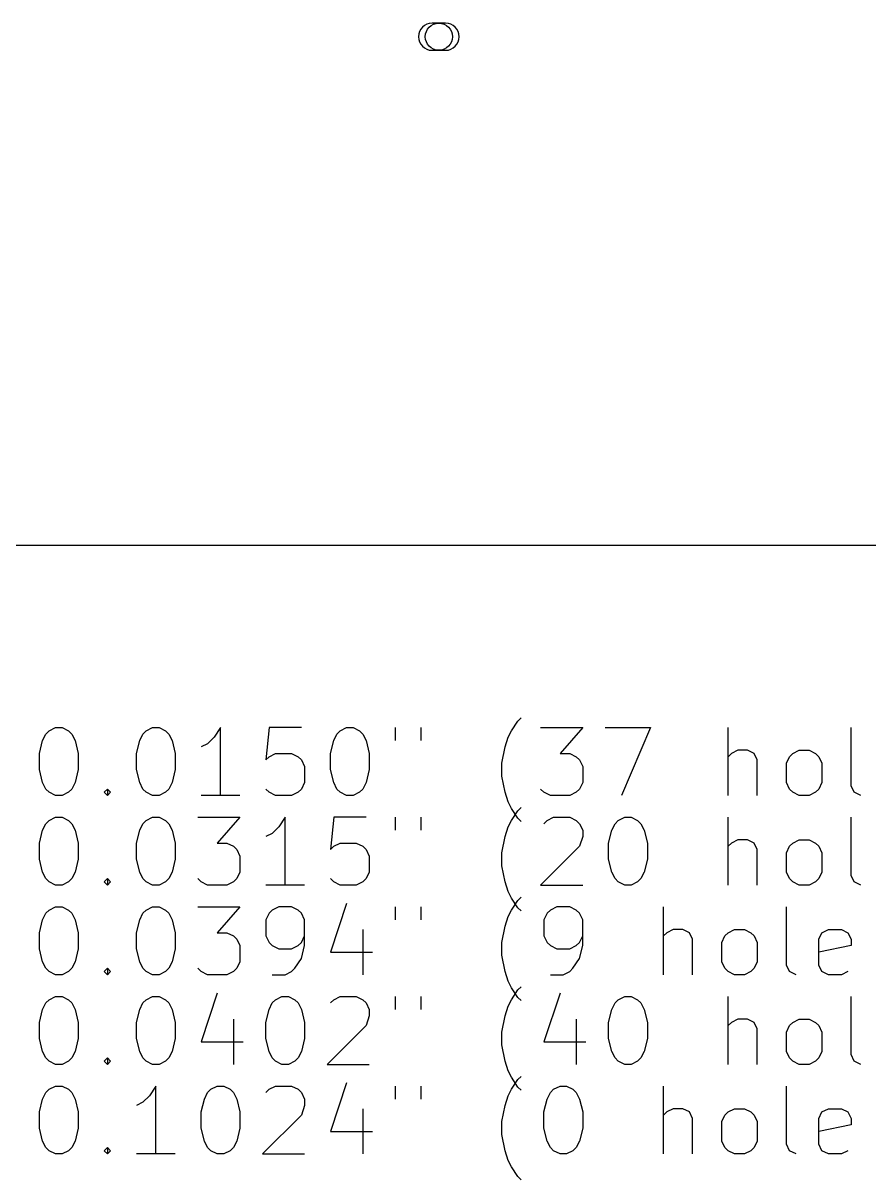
# Model space of a CAD drawing. Extents: x 73 to 169, y -182 to -39.
# Drawn here: x 95.71 to 120.61, y -182.26 to -148.19 of the extents above; entities that cross this region are included whole.
import ezdxf

# ---------------------------------------------------------------- set-up
doc = ezdxf.new("R2010")
doc.units = 0
doc.layers.add('BLACK', color=7, linetype='CONTINUOUS')

msp = doc.modelspace()

# ---------------------------------------------------------------- linework, layer by layer
at = {"layer": 'BLACK', "linetype": 'CONTINUOUS'}
for p, q in [((108.15, -148.19), (107.75, -148.19)), ((107.75, -148.99), (108.15, -148.99)), ((169.418, -163.576), (74.676, -163.576)), ((110.281, -168.75), (110.377, -168.655)), ((96.4719, -169.036), (96.6623, -168.941)), ((96.6623, -168.941), (96.8528, -168.941)), ((96.8528, -168.941), (97.0433, -169.036)), ((99.329, -169.036), (99.5195, -168.941)), ((99.5195, -168.941), (99.71, -168.941)), ((99.71, -168.941), (99.9004, -169.036)), ((101.519, -168.941), (101.329, -169.227)), ((101.519, -170.941), (101.519, -168.941)), ((102.948, -168.941), (102.853, -169.893)), ((103.9, -168.941), (102.948, -168.941)), ((105.043, -169.036), (105.234, -168.941)), ((105.234, -168.941), (105.424, -168.941)), ((105.424, -168.941), (105.615, -169.036)), ((106.662, -168.941), (106.662, -169.322)), ((107.424, -168.941), (107.424, -169.322)), ((110.091, -169.036), (110.281, -168.75)), ((110.948, -168.941), (112.186, -168.941)), ((112.186, -168.941), (111.519, -169.703)), ((112.853, -168.941), (114.186, -168.941)), ((114.186, -168.941), (113.329, -170.941)), ((116.472, -170.941), (116.472, -168.941)), ((120.091, -170.655), (120.091, -168.941)), ((96.1862, -169.703), (96.2814, -169.322)), ((96.2814, -169.322), (96.3766, -169.131)), ((96.3766, -169.131), (96.4719, -169.036)), ((97.0433, -169.036), (97.1385, -169.131)), ((97.1385, -169.131), (97.2338, -169.322)), ((97.2338, -169.322), (97.329, -169.703)), ((99.0433, -169.703), (99.1385, -169.322)), ((99.1385, -169.322), (99.2338, -169.131)), ((99.2338, -169.131), (99.329, -169.036)), ((99.9004, -169.036), (99.9957, -169.131)), ((99.9957, -169.131), (100.091, -169.322)), ((100.091, -169.322), (100.186, -169.703)), ((101.329, -169.227), (101.139, -169.417)), ((104.758, -169.703), (104.853, -169.322)), ((104.853, -169.322), (104.948, -169.131)), ((104.948, -169.131), (105.043, -169.036)), ((105.615, -169.036), (105.71, -169.131)), ((105.71, -169.131), (105.805, -169.322)), ((105.805, -169.322), (105.9, -169.703)), ((109.9, -169.512), (109.996, -169.227)), ((109.996, -169.227), (110.091, -169.036)), ((101.139, -169.417), (100.948, -169.512)), ((109.805, -169.988), (109.9, -169.512)), ((116.758, -169.608), (116.567, -169.703)), ((117.043, -169.608), (116.758, -169.608)), ((117.234, -169.703), (117.043, -169.608)), ((118.377, -169.703), (118.567, -169.608)), ((118.567, -169.608), (118.853, -169.608)), ((118.853, -169.608), (119.043, -169.703)), ((96.1862, -170.179), (96.1862, -169.703)), ((97.329, -169.703), (97.329, -170.179)), ((99.0433, -170.179), (99.0433, -169.703)), ((100.186, -169.703), (100.186, -170.179)), ((102.853, -169.893), (102.948, -169.798)), ((102.948, -169.798), (103.139, -169.703)), ((103.139, -169.703), (103.615, -169.703)), ((103.615, -169.703), (103.805, -169.798)), ((103.805, -169.798), (103.9, -169.893)), ((103.9, -169.893), (103.996, -170.084)), ((104.758, -170.179), (104.758, -169.703)), ((105.9, -169.703), (105.9, -170.179)), ((109.805, -170.369), (109.805, -169.988)), ((111.519, -169.703), (111.805, -169.703)), ((111.805, -169.703), (111.996, -169.798)), ((111.996, -169.798), (112.091, -169.893)), ((112.091, -169.893), (112.186, -170.084)), ((116.567, -169.703), (116.472, -169.798)), ((117.329, -169.893), (117.234, -169.703)), ((117.329, -170.941), (117.329, -169.893)), ((118.186, -169.988), (118.281, -169.798)), ((118.186, -170.56), (118.186, -169.988)), ((118.281, -169.798), (118.377, -169.703)), ((119.043, -169.703), (119.139, -169.798)), ((119.139, -169.798), (119.234, -169.988)), ((119.234, -169.988), (119.234, -170.56)), ((96.2814, -170.56), (96.1862, -170.179)), ((97.329, -170.179), (97.2338, -170.56)), ((99.1385, -170.56), (99.0433, -170.179)), ((100.186, -170.179), (100.091, -170.56)), ((103.996, -170.084), (103.996, -170.56)), ((104.853, -170.56), (104.758, -170.179)), ((105.9, -170.179), (105.805, -170.56)), ((112.186, -170.084), (112.186, -170.56)), ((96.3766, -170.75), (96.2814, -170.56)), ((97.2338, -170.56), (97.1385, -170.75)), ((99.2338, -170.75), (99.1385, -170.56)), ((100.091, -170.56), (99.9957, -170.75)), ((103.996, -170.56), (103.9, -170.75)), ((104.948, -170.75), (104.853, -170.56)), ((105.805, -170.56), (105.71, -170.75)), ((109.9, -170.846), (109.805, -170.369)), ((112.186, -170.56), (112.091, -170.75)), ((118.281, -170.75), (118.186, -170.56)), ((119.234, -170.56), (119.139, -170.75)), ((120.186, -170.846), (120.091, -170.655)), ((96.4719, -170.846), (96.3766, -170.75)), ((96.6623, -170.941), (96.4719, -170.846)), ((96.8528, -170.941), (96.6623, -170.941)), ((97.0433, -170.846), (96.8528, -170.941)), ((97.1385, -170.75), (97.0433, -170.846)), ((98.0909, -170.846), (98.1862, -170.75)), ((98.1862, -170.941), (98.0909, -170.846)), ((98.1862, -170.75), (98.2814, -170.846)), ((98.1862, -170.75), (98.1862, -170.941)), ((98.2814, -170.846), (98.1862, -170.941)), ((99.329, -170.846), (99.2338, -170.75)), ((99.5195, -170.941), (99.329, -170.846)), ((99.71, -170.941), (99.5195, -170.941)), ((99.9004, -170.846), (99.71, -170.941)), ((99.9957, -170.75), (99.9004, -170.846)), ((102.091, -170.941), (100.948, -170.941)), ((102.948, -170.846), (102.853, -170.75)), ((103.139, -170.941), (102.948, -170.846)), ((103.615, -170.941), (103.139, -170.941)), ((103.805, -170.846), (103.615, -170.941)), ((103.9, -170.75), (103.805, -170.846)), ((105.043, -170.846), (104.948, -170.75)), ((105.234, -170.941), (105.043, -170.846)), ((105.424, -170.941), (105.234, -170.941)), ((105.615, -170.846), (105.424, -170.941)), ((105.71, -170.75), (105.615, -170.846)), ((109.996, -171.131), (109.9, -170.846)), ((111.043, -170.846), (110.948, -170.75)), ((111.234, -170.941), (111.043, -170.846)), ((111.805, -170.941), (111.234, -170.941)), ((111.996, -170.846), (111.805, -170.941)), ((112.091, -170.75), (111.996, -170.846)), ((118.377, -170.846), (118.281, -170.75)), ((118.567, -170.941), (118.377, -170.846)), ((118.853, -170.941), (118.567, -170.941)), ((119.043, -170.846), (118.853, -170.941)), ((119.139, -170.75), (119.043, -170.846)), ((120.377, -170.941), (120.186, -170.846)), ((110.091, -171.322), (109.996, -171.131)), ((110.281, -171.608), (110.091, -171.322)), ((110.281, -171.39), (110.377, -171.295)), ((96.3766, -171.771), (96.4719, -171.676)), ((96.4719, -171.676), (96.6623, -171.581)), ((96.6623, -171.581), (96.8528, -171.581)), ((96.8528, -171.581), (97.0433, -171.676)), ((97.0433, -171.676), (97.1385, -171.771)), ((99.2338, -171.771), (99.329, -171.676)), ((99.329, -171.676), (99.5195, -171.581)), ((99.5195, -171.581), (99.71, -171.581)), ((99.71, -171.581), (99.9004, -171.676)), ((99.9004, -171.676), (99.9957, -171.771)), ((100.853, -171.581), (102.091, -171.581)), ((102.091, -171.581), (101.424, -172.343)), ((103.424, -171.581), (103.234, -171.867)), ((103.424, -173.581), (103.424, -171.581)), ((104.853, -171.581), (104.758, -172.533)), ((105.805, -171.581), (104.853, -171.581)), ((106.662, -171.581), (106.662, -171.962)), ((107.424, -171.581), (107.424, -171.962)), ((109.996, -171.867), (110.091, -171.676)), ((110.091, -171.676), (110.281, -171.39)), ((110.377, -171.703), (110.281, -171.608)), ((111.043, -171.771), (111.139, -171.676)), ((111.139, -171.676), (111.329, -171.581)), ((111.329, -171.581), (111.805, -171.581)), ((111.805, -171.581), (111.996, -171.676)), ((111.996, -171.676), (112.091, -171.771)), ((113.139, -171.771), (113.234, -171.676)), ((113.234, -171.676), (113.424, -171.581)), ((113.424, -171.581), (113.615, -171.581)), ((113.615, -171.581), (113.805, -171.676)), ((113.805, -171.676), (113.9, -171.771)), ((116.472, -173.581), (116.472, -171.581)), ((120.091, -173.295), (120.091, -171.581)), ((96.1862, -172.343), (96.2814, -171.962)), ((96.2814, -171.962), (96.3766, -171.771)), ((97.1385, -171.771), (97.2338, -171.962)), ((97.2338, -171.962), (97.329, -172.343)), ((99.0433, -172.343), (99.1385, -171.962)), ((99.1385, -171.962), (99.2338, -171.771)), ((99.9957, -171.771), (100.091, -171.962)), ((100.091, -171.962), (100.186, -172.343)), ((103.043, -172.057), (102.853, -172.152)), ((103.234, -171.867), (103.043, -172.057)), ((109.9, -172.152), (109.996, -171.867)), ((112.091, -171.771), (112.186, -171.962)), ((112.186, -171.962), (112.186, -172.152)), ((112.948, -172.343), (113.043, -171.962)), ((113.043, -171.962), (113.139, -171.771)), ((113.9, -171.771), (113.996, -171.962)), ((113.996, -171.962), (114.091, -172.343)), ((96.1862, -172.819), (96.1862, -172.343)), ((97.329, -172.343), (97.329, -172.819)), ((99.0433, -172.819), (99.0433, -172.343)), ((100.186, -172.343), (100.186, -172.819)), ((101.424, -172.343), (101.71, -172.343)), ((101.71, -172.343), (101.9, -172.438)), ((104.853, -172.438), (105.043, -172.343)), ((105.043, -172.343), (105.519, -172.343)), ((105.519, -172.343), (105.71, -172.438)), ((109.805, -172.628), (109.9, -172.152)), ((112.186, -172.152), (112.091, -172.438)), ((112.948, -172.819), (112.948, -172.343)), ((114.091, -172.343), (114.091, -172.819)), ((116.567, -172.343), (116.472, -172.438)), ((116.758, -172.248), (116.567, -172.343)), ((117.043, -172.248), (116.758, -172.248)), ((117.234, -172.343), (117.043, -172.248)), ((117.329, -172.533), (117.234, -172.343)), ((118.281, -172.438), (118.377, -172.343)), ((118.377, -172.343), (118.567, -172.248)), ((118.567, -172.248), (118.853, -172.248)), ((118.853, -172.248), (119.043, -172.343)), ((119.043, -172.343), (119.139, -172.438)), ((101.9, -172.438), (101.996, -172.533)), ((101.996, -172.533), (102.091, -172.724)), ((102.091, -172.724), (102.091, -173.2)), ((104.758, -172.533), (104.853, -172.438)), ((105.71, -172.438), (105.805, -172.533)), ((105.805, -172.533), (105.9, -172.724)), ((105.9, -172.724), (105.9, -173.2)), ((109.805, -173.009), (109.805, -172.628)), ((112.091, -172.438), (110.948, -173.581)), ((117.329, -173.581), (117.329, -172.533)), ((118.186, -172.628), (118.281, -172.438)), ((118.186, -173.2), (118.186, -172.628)), ((119.139, -172.438), (119.234, -172.628)), ((119.234, -172.628), (119.234, -173.2)), ((96.2814, -173.2), (96.1862, -172.819)), ((97.329, -172.819), (97.2338, -173.2)), ((99.1385, -173.2), (99.0433, -172.819)), ((100.186, -172.819), (100.091, -173.2)), ((109.9, -173.486), (109.805, -173.009)), ((113.043, -173.2), (112.948, -172.819)), ((114.091, -172.819), (113.996, -173.2)), ((96.3766, -173.39), (96.2814, -173.2)), ((96.4719, -173.486), (96.3766, -173.39)), ((97.1385, -173.39), (97.0433, -173.486)), ((97.2338, -173.2), (97.1385, -173.39)), ((98.0909, -173.486), (98.1862, -173.39)), ((98.1862, -173.39), (98.2814, -173.486)), ((98.1862, -173.39), (98.1862, -173.581)), ((99.2338, -173.39), (99.1385, -173.2)), ((99.329, -173.486), (99.2338, -173.39)), ((99.9957, -173.39), (99.9004, -173.486)), ((100.091, -173.2), (99.9957, -173.39)), ((100.948, -173.486), (100.853, -173.39)), ((101.996, -173.39), (101.9, -173.486)), ((102.091, -173.2), (101.996, -173.39)), ((104.853, -173.486), (104.758, -173.39)), ((105.805, -173.39), (105.71, -173.486)), ((105.9, -173.2), (105.805, -173.39)), ((113.139, -173.39), (113.043, -173.2)), ((113.234, -173.486), (113.139, -173.39)), ((113.9, -173.39), (113.805, -173.486)), ((113.996, -173.2), (113.9, -173.39)), ((118.281, -173.39), (118.186, -173.2)), ((118.377, -173.486), (118.281, -173.39)), ((119.139, -173.39), (119.043, -173.486)), ((119.234, -173.2), (119.139, -173.39)), ((120.186, -173.486), (120.091, -173.295)), ((96.6623, -173.581), (96.4719, -173.486)), ((96.8528, -173.581), (96.6623, -173.581)), ((97.0433, -173.486), (96.8528, -173.581)), ((98.1862, -173.581), (98.0909, -173.486)), ((98.2814, -173.486), (98.1862, -173.581)), ((99.5195, -173.581), (99.329, -173.486)), ((99.71, -173.581), (99.5195, -173.581)), ((99.9004, -173.486), (99.71, -173.581)), ((101.139, -173.581), (100.948, -173.486)), ((101.71, -173.581), (101.139, -173.581)), ((101.9, -173.486), (101.71, -173.581)), ((103.996, -173.581), (102.853, -173.581)), ((105.043, -173.581), (104.853, -173.486)), ((105.519, -173.581), (105.043, -173.581)), ((105.71, -173.486), (105.519, -173.581)), ((109.996, -173.771), (109.9, -173.486)), ((110.091, -173.962), (109.996, -173.771)), ((110.948, -173.581), (112.186, -173.581)), ((113.424, -173.581), (113.234, -173.486)), ((113.615, -173.581), (113.424, -173.581)), ((113.805, -173.486), (113.615, -173.581)), ((118.567, -173.581), (118.377, -173.486)), ((118.853, -173.581), (118.567, -173.581)), ((119.043, -173.486), (118.853, -173.581)), ((120.377, -173.581), (120.186, -173.486)), ((110.281, -174.248), (110.091, -173.962)), ((110.091, -174.316), (110.281, -174.03)), ((110.281, -174.03), (110.377, -173.935)), ((96.2814, -174.602), (96.3766, -174.411)), ((96.3766, -174.411), (96.4719, -174.316)), ((96.4719, -174.316), (96.6623, -174.221)), ((96.6623, -174.221), (96.8528, -174.221)), ((96.8528, -174.221), (97.0433, -174.316)), ((97.0433, -174.316), (97.1385, -174.411)), ((97.1385, -174.411), (97.2338, -174.602)), ((99.1385, -174.602), (99.2338, -174.411)), ((99.2338, -174.411), (99.329, -174.316)), ((99.329, -174.316), (99.5195, -174.221)), ((99.5195, -174.221), (99.71, -174.221)), ((99.71, -174.221), (99.9004, -174.316)), ((99.9004, -174.316), (99.9957, -174.411)), ((99.9957, -174.411), (100.091, -174.602)), ((100.853, -174.221), (102.091, -174.221)), ((102.091, -174.221), (101.424, -174.983)), ((102.948, -174.411), (102.853, -174.602)), ((103.043, -174.316), (102.948, -174.411)), ((103.234, -174.221), (103.043, -174.316)), ((103.615, -174.221), (103.234, -174.221)), ((103.805, -174.316), (103.615, -174.221)), ((103.9, -174.411), (103.805, -174.316)), ((103.996, -174.602), (103.9, -174.411)), ((105.234, -174.126), (104.758, -175.554)), ((106.662, -174.221), (106.662, -174.602)), ((107.424, -174.221), (107.424, -174.602)), ((109.996, -174.507), (110.091, -174.316)), ((110.377, -174.343), (110.281, -174.248)), ((111.139, -174.411), (111.043, -174.602)), ((111.234, -174.316), (111.139, -174.411)), ((111.424, -174.221), (111.234, -174.316)), ((111.805, -174.221), (111.424, -174.221)), ((111.996, -174.316), (111.805, -174.221)), ((112.091, -174.411), (111.996, -174.316)), ((112.186, -174.602), (112.091, -174.411)), ((114.567, -176.221), (114.567, -174.221)), ((118.186, -175.935), (118.186, -174.221)), ((96.1862, -174.983), (96.2814, -174.602)), ((97.2338, -174.602), (97.329, -174.983)), ((99.0433, -174.983), (99.1385, -174.602)), ((100.091, -174.602), (100.186, -174.983)), ((102.853, -174.602), (102.853, -175.078)), ((103.996, -175.364), (103.996, -174.602)), ((109.805, -175.268), (109.9, -174.792)), ((109.9, -174.792), (109.996, -174.507)), ((111.043, -174.602), (111.043, -175.078)), ((112.186, -175.364), (112.186, -174.602)), ((96.1862, -175.459), (96.1862, -174.983)), ((97.329, -174.983), (97.329, -175.459)), ((99.0433, -175.459), (99.0433, -174.983)), ((100.186, -174.983), (100.186, -175.459)), ((101.424, -174.983), (101.71, -174.983)), ((101.71, -174.983), (101.9, -175.078)), ((101.9, -175.078), (101.996, -175.173)), ((102.853, -175.078), (102.948, -175.268)), ((103.9, -175.268), (103.996, -175.078)), ((105.71, -174.888), (105.71, -176.221)), ((111.043, -175.078), (111.139, -175.268)), ((112.091, -175.268), (112.186, -175.078)), ((114.662, -174.983), (114.567, -175.078)), ((114.853, -174.888), (114.662, -174.983)), ((115.139, -174.888), (114.853, -174.888)), ((115.329, -174.983), (115.139, -174.888)), ((115.424, -175.173), (115.329, -174.983)), ((116.281, -175.268), (116.377, -175.078)), ((116.377, -175.078), (116.472, -174.983)), ((116.472, -174.983), (116.662, -174.888)), ((116.662, -174.888), (116.948, -174.888)), ((116.948, -174.888), (117.139, -174.983)), ((117.139, -174.983), (117.234, -175.078)), ((117.234, -175.078), (117.329, -175.268)), ((119.139, -175.173), (119.234, -174.983)), ((119.234, -174.983), (119.424, -174.888)), ((119.424, -174.888), (119.805, -174.888)), ((119.805, -174.888), (119.996, -174.983)), ((119.996, -174.983), (120.091, -175.173)), ((96.2814, -175.84), (96.1862, -175.459)), ((97.329, -175.459), (97.2338, -175.84)), ((99.1385, -175.84), (99.0433, -175.459)), ((100.186, -175.459), (100.091, -175.84)), ((101.996, -175.173), (102.091, -175.364)), ((102.091, -175.364), (102.091, -175.84)), ((102.948, -175.268), (103.043, -175.364)), ((103.043, -175.364), (103.234, -175.459)), ((103.234, -175.459), (103.615, -175.459)), ((103.615, -175.459), (103.805, -175.364)), ((103.805, -175.364), (103.9, -175.268)), ((103.9, -175.745), (103.996, -175.364)), ((109.805, -175.649), (109.805, -175.268)), ((111.139, -175.268), (111.234, -175.364)), ((111.234, -175.364), (111.424, -175.459)), ((111.424, -175.459), (111.805, -175.459)), ((111.805, -175.459), (111.996, -175.364)), ((111.996, -175.364), (112.091, -175.268)), ((112.091, -175.745), (112.186, -175.364)), ((115.424, -176.221), (115.424, -175.173)), ((116.281, -175.84), (116.281, -175.268)), ((117.329, -175.268), (117.329, -175.84)), ((119.139, -175.935), (119.139, -175.173)), ((120.091, -175.364), (119.139, -175.554)), ((120.091, -175.173), (120.091, -175.364)), ((103.71, -176.03), (103.9, -175.745)), ((104.758, -175.554), (105.996, -175.554)), ((109.9, -176.126), (109.805, -175.649)), ((111.9, -176.03), (112.091, -175.745)), ((96.3766, -176.03), (96.2814, -175.84)), ((96.4719, -176.126), (96.3766, -176.03)), ((96.6623, -176.221), (96.4719, -176.126)), ((97.0433, -176.126), (96.8528, -176.221)), ((97.1385, -176.03), (97.0433, -176.126)), ((97.2338, -175.84), (97.1385, -176.03)), ((98.0909, -176.126), (98.1862, -176.03)), ((98.1862, -176.221), (98.0909, -176.126)), ((98.1862, -176.03), (98.2814, -176.126)), ((98.1862, -176.03), (98.1862, -176.221)), ((98.2814, -176.126), (98.1862, -176.221)), ((99.2338, -176.03), (99.1385, -175.84)), ((99.329, -176.126), (99.2338, -176.03)), ((99.5195, -176.221), (99.329, -176.126)), ((99.9004, -176.126), (99.71, -176.221)), ((99.9957, -176.03), (99.9004, -176.126)), ((100.091, -175.84), (99.9957, -176.03)), ((100.948, -176.126), (100.853, -176.03)), ((101.139, -176.221), (100.948, -176.126)), ((101.9, -176.126), (101.71, -176.221)), ((101.996, -176.03), (101.9, -176.126)), ((102.091, -175.84), (101.996, -176.03)), ((103.424, -176.221), (103.615, -176.126)), ((103.615, -176.126), (103.71, -176.03)), ((109.996, -176.411), (109.9, -176.126)), ((111.615, -176.221), (111.805, -176.126)), ((111.805, -176.126), (111.9, -176.03)), ((116.377, -176.03), (116.281, -175.84)), ((116.472, -176.126), (116.377, -176.03)), ((116.662, -176.221), (116.472, -176.126)), ((117.139, -176.126), (116.948, -176.221)), ((117.234, -176.03), (117.139, -176.126)), ((117.329, -175.84), (117.234, -176.03)), ((118.281, -176.126), (118.186, -175.935)), ((118.472, -176.221), (118.281, -176.126)), ((119.234, -176.126), (119.139, -175.935)), ((119.424, -176.221), (119.234, -176.126)), ((119.996, -176.126), (119.805, -176.221)), ((96.8528, -176.221), (96.6623, -176.221)), ((99.71, -176.221), (99.5195, -176.221)), ((101.71, -176.221), (101.139, -176.221)), ((103.043, -176.221), (103.424, -176.221)), ((110.091, -176.602), (109.996, -176.411)), ((111.234, -176.221), (111.615, -176.221)), ((116.948, -176.221), (116.662, -176.221)), ((119.805, -176.221), (119.424, -176.221)), ((101.424, -176.766), (100.948, -178.194)), ((110.281, -176.888), (110.091, -176.602)), ((110.091, -176.956), (110.281, -176.67)), ((110.281, -176.67), (110.377, -176.575)), ((111.519, -176.766), (111.043, -178.194)), ((96.2814, -177.242), (96.3766, -177.051)), ((96.3766, -177.051), (96.4719, -176.956)), ((96.4719, -176.956), (96.6623, -176.861)), ((96.6623, -176.861), (96.8528, -176.861)), ((96.8528, -176.861), (97.0433, -176.956)), ((97.0433, -176.956), (97.1385, -177.051)), ((97.1385, -177.051), (97.2338, -177.242)), ((99.1385, -177.242), (99.2338, -177.051)), ((99.2338, -177.051), (99.329, -176.956)), ((99.329, -176.956), (99.5195, -176.861)), ((99.5195, -176.861), (99.71, -176.861)), ((99.71, -176.861), (99.9004, -176.956)), ((99.9004, -176.956), (99.9957, -177.051)), ((99.9957, -177.051), (100.091, -177.242)), ((102.948, -177.242), (103.043, -177.051)), ((103.043, -177.051), (103.139, -176.956)), ((103.139, -176.956), (103.329, -176.861)), ((103.329, -176.861), (103.519, -176.861)), ((103.519, -176.861), (103.71, -176.956)), ((103.71, -176.956), (103.805, -177.051)), ((103.805, -177.051), (103.9, -177.242)), ((104.758, -177.051), (104.853, -176.956)), ((104.853, -176.956), (105.043, -176.861)), ((105.043, -176.861), (105.519, -176.861)), ((105.519, -176.861), (105.71, -176.956)), ((105.71, -176.956), (105.805, -177.051)), ((105.805, -177.051), (105.9, -177.242)), ((106.662, -176.861), (106.662, -177.242)), ((107.424, -176.861), (107.424, -177.242)), ((109.9, -177.432), (109.996, -177.147)), ((109.996, -177.147), (110.091, -176.956)), ((110.377, -176.983), (110.281, -176.888)), ((113.043, -177.242), (113.139, -177.051)), ((113.139, -177.051), (113.234, -176.956)), ((113.234, -176.956), (113.424, -176.861)), ((113.424, -176.861), (113.615, -176.861)), ((113.615, -176.861), (113.805, -176.956)), ((113.805, -176.956), (113.9, -177.051)), ((113.9, -177.051), (113.996, -177.242)), ((116.472, -178.861), (116.472, -176.861)), ((120.091, -178.575), (120.091, -176.861)), ((96.1862, -177.623), (96.2814, -177.242)), ((97.2338, -177.242), (97.329, -177.623)), ((99.0433, -177.623), (99.1385, -177.242)), ((100.091, -177.242), (100.186, -177.623)), ((102.853, -177.623), (102.948, -177.242)), ((103.9, -177.242), (103.996, -177.623)), ((105.9, -177.432), (105.805, -177.718)), ((105.9, -177.242), (105.9, -177.432)), ((109.805, -177.908), (109.9, -177.432)), ((112.948, -177.623), (113.043, -177.242)), ((113.996, -177.242), (114.091, -177.623)), ((96.1862, -178.099), (96.1862, -177.623)), ((97.329, -177.623), (97.329, -178.099)), ((99.0433, -178.099), (99.0433, -177.623)), ((100.186, -177.623), (100.186, -178.099)), ((101.9, -177.528), (101.9, -178.861)), ((102.853, -178.099), (102.853, -177.623)), ((103.996, -177.623), (103.996, -178.099)), ((105.805, -177.718), (104.662, -178.861)), ((111.996, -177.528), (111.996, -178.861)), ((112.948, -178.099), (112.948, -177.623)), ((114.091, -177.623), (114.091, -178.099)), ((116.567, -177.623), (116.472, -177.718)), ((116.758, -177.528), (116.567, -177.623)), ((117.043, -177.528), (116.758, -177.528)), ((117.234, -177.623), (117.043, -177.528)), ((117.329, -177.813), (117.234, -177.623)), ((117.329, -178.861), (117.329, -177.813)), ((118.186, -177.908), (118.281, -177.718)), ((118.281, -177.718), (118.377, -177.623)), ((118.377, -177.623), (118.567, -177.528)), ((118.567, -177.528), (118.853, -177.528)), ((118.853, -177.528), (119.043, -177.623)), ((119.043, -177.623), (119.139, -177.718)), ((119.139, -177.718), (119.234, -177.908)), ((96.2814, -178.48), (96.1862, -178.099)), ((97.329, -178.099), (97.2338, -178.48)), ((99.1385, -178.48), (99.0433, -178.099)), ((100.186, -178.099), (100.091, -178.48)), ((100.948, -178.194), (102.186, -178.194)), ((102.948, -178.48), (102.853, -178.099)), ((103.996, -178.099), (103.9, -178.48)), ((109.805, -178.289), (109.805, -177.908)), ((111.043, -178.194), (112.281, -178.194)), ((113.043, -178.48), (112.948, -178.099)), ((114.091, -178.099), (113.996, -178.48)), ((118.186, -178.48), (118.186, -177.908)), ((119.234, -177.908), (119.234, -178.48)), ((96.3766, -178.67), (96.2814, -178.48)), ((97.2338, -178.48), (97.1385, -178.67)), ((99.2338, -178.67), (99.1385, -178.48)), ((100.091, -178.48), (99.9957, -178.67)), ((103.043, -178.67), (102.948, -178.48)), ((103.9, -178.48), (103.805, -178.67)), ((109.9, -178.766), (109.805, -178.289)), ((113.139, -178.67), (113.043, -178.48)), ((113.996, -178.48), (113.9, -178.67)), ((118.281, -178.67), (118.186, -178.48)), ((119.234, -178.48), (119.139, -178.67)), ((96.4719, -178.766), (96.3766, -178.67)), ((96.6623, -178.861), (96.4719, -178.766)), ((96.8528, -178.861), (96.6623, -178.861)), ((97.0433, -178.766), (96.8528, -178.861)), ((97.1385, -178.67), (97.0433, -178.766)), ((98.0909, -178.766), (98.1862, -178.67)), ((98.1862, -178.861), (98.0909, -178.766)), ((98.1862, -178.67), (98.2814, -178.766)), ((98.1862, -178.67), (98.1862, -178.861)), ((98.2814, -178.766), (98.1862, -178.861)), ((99.329, -178.766), (99.2338, -178.67)), ((99.5195, -178.861), (99.329, -178.766)), ((99.71, -178.861), (99.5195, -178.861)), ((99.9004, -178.766), (99.71, -178.861)), ((99.9957, -178.67), (99.9004, -178.766)), ((103.139, -178.766), (103.043, -178.67)), ((103.329, -178.861), (103.139, -178.766)), ((103.519, -178.861), (103.329, -178.861)), ((103.71, -178.766), (103.519, -178.861)), ((103.805, -178.67), (103.71, -178.766)), ((104.662, -178.861), (105.9, -178.861)), ((109.996, -179.051), (109.9, -178.766)), ((113.234, -178.766), (113.139, -178.67)), ((113.424, -178.861), (113.234, -178.766)), ((113.615, -178.861), (113.424, -178.861)), ((113.805, -178.766), (113.615, -178.861)), ((113.9, -178.67), (113.805, -178.766)), ((118.377, -178.766), (118.281, -178.67)), ((118.567, -178.861), (118.377, -178.766)), ((118.853, -178.861), (118.567, -178.861)), ((119.043, -178.766), (118.853, -178.861)), ((119.139, -178.67), (119.043, -178.766)), ((120.186, -178.766), (120.091, -178.575)), ((120.377, -178.861), (120.186, -178.766)), ((110.091, -179.242), (109.996, -179.051)), ((110.281, -179.31), (110.377, -179.215)), ((96.4719, -179.596), (96.6623, -179.501)), ((96.6623, -179.501), (96.8528, -179.501)), ((96.8528, -179.501), (97.0433, -179.596)), ((99.6147, -179.501), (99.4242, -179.787)), ((99.6147, -181.501), (99.6147, -179.501)), ((101.234, -179.596), (101.424, -179.501)), ((101.424, -179.501), (101.615, -179.501)), ((101.615, -179.501), (101.805, -179.596)), ((102.948, -179.596), (103.139, -179.501)), ((103.139, -179.501), (103.615, -179.501)), ((103.615, -179.501), (103.805, -179.596)), ((105.234, -179.406), (104.758, -180.834)), ((106.662, -179.501), (106.662, -179.882)), ((107.424, -179.501), (107.424, -179.882)), ((110.281, -179.528), (110.091, -179.242)), ((110.091, -179.596), (110.281, -179.31)), ((110.377, -179.623), (110.281, -179.528)), ((111.329, -179.596), (111.519, -179.501)), ((111.519, -179.501), (111.71, -179.501)), ((111.71, -179.501), (111.9, -179.596)), ((114.567, -181.501), (114.567, -179.501)), ((118.186, -181.215), (118.186, -179.501)), ((96.1862, -180.263), (96.2814, -179.882)), ((96.2814, -179.882), (96.3766, -179.691)), ((96.3766, -179.691), (96.4719, -179.596)), ((97.0433, -179.596), (97.1385, -179.691)), ((97.1385, -179.691), (97.2338, -179.882)), ((97.2338, -179.882), (97.329, -180.263)), ((99.4242, -179.787), (99.2338, -179.977)), ((100.948, -180.263), (101.043, -179.882)), ((101.043, -179.882), (101.139, -179.691)), ((101.139, -179.691), (101.234, -179.596)), ((101.805, -179.596), (101.9, -179.691)), ((101.9, -179.691), (101.996, -179.882)), ((101.996, -179.882), (102.091, -180.263)), ((102.853, -179.691), (102.948, -179.596)), ((103.805, -179.596), (103.9, -179.691)), ((103.9, -179.691), (103.996, -179.882)), ((103.996, -179.882), (103.996, -180.072)), ((109.9, -180.072), (109.996, -179.787)), ((109.996, -179.787), (110.091, -179.596)), ((111.043, -180.263), (111.139, -179.882)), ((111.139, -179.882), (111.234, -179.691)), ((111.234, -179.691), (111.329, -179.596)), ((111.9, -179.596), (111.996, -179.691)), ((111.996, -179.691), (112.091, -179.882)), ((112.091, -179.882), (112.186, -180.263)), ((99.2338, -179.977), (99.0433, -180.072)), ((103.996, -180.072), (103.9, -180.358)), ((105.71, -180.168), (105.71, -181.501)), ((109.805, -180.548), (109.9, -180.072)), ((114.853, -180.168), (114.662, -180.263)), ((115.139, -180.168), (114.853, -180.168)), ((115.329, -180.263), (115.139, -180.168)), ((116.472, -180.263), (116.662, -180.168)), ((116.662, -180.168), (116.948, -180.168)), ((116.948, -180.168), (117.139, -180.263)), ((119.234, -180.263), (119.424, -180.168)), ((119.424, -180.168), (119.805, -180.168)), ((119.805, -180.168), (119.996, -180.263)), ((96.1862, -180.739), (96.1862, -180.263)), ((97.329, -180.263), (97.329, -180.739)), ((100.948, -180.739), (100.948, -180.263)), ((102.091, -180.263), (102.091, -180.739)), ((103.9, -180.358), (102.758, -181.501)), ((109.805, -180.929), (109.805, -180.548)), ((111.043, -180.739), (111.043, -180.263)), ((112.186, -180.263), (112.186, -180.739)), ((114.662, -180.263), (114.567, -180.358)), ((115.424, -180.453), (115.329, -180.263)), ((115.424, -181.501), (115.424, -180.453)), ((116.281, -180.548), (116.377, -180.358)), ((116.281, -181.12), (116.281, -180.548)), ((116.377, -180.358), (116.472, -180.263)), ((117.139, -180.263), (117.234, -180.358)), ((117.234, -180.358), (117.329, -180.548)), ((117.329, -180.548), (117.329, -181.12)), ((119.139, -180.453), (119.234, -180.263)), ((119.139, -181.215), (119.139, -180.453)), ((119.996, -180.263), (120.091, -180.453)), ((120.091, -180.453), (120.091, -180.644)), ((96.2814, -181.12), (96.1862, -180.739)), ((97.329, -180.739), (97.2338, -181.12)), ((101.043, -181.12), (100.948, -180.739)), ((102.091, -180.739), (101.996, -181.12)), ((104.758, -180.834), (105.996, -180.834)), ((111.139, -181.12), (111.043, -180.739)), ((112.186, -180.739), (112.091, -181.12)), ((120.091, -180.644), (119.139, -180.834)), ((96.3766, -181.31), (96.2814, -181.12)), ((97.2338, -181.12), (97.1385, -181.31)), ((101.139, -181.31), (101.043, -181.12)), ((101.996, -181.12), (101.9, -181.31)), ((109.9, -181.406), (109.805, -180.929)), ((111.234, -181.31), (111.139, -181.12)), ((112.091, -181.12), (111.996, -181.31)), ((116.377, -181.31), (116.281, -181.12)), ((117.329, -181.12), (117.234, -181.31)), ((118.281, -181.406), (118.186, -181.215)), ((119.234, -181.406), (119.139, -181.215)), ((96.4719, -181.406), (96.3766, -181.31)), ((96.6623, -181.501), (96.4719, -181.406)), ((96.8528, -181.501), (96.6623, -181.501)), ((97.0433, -181.406), (96.8528, -181.501)), ((97.1385, -181.31), (97.0433, -181.406)), ((98.0909, -181.406), (98.1862, -181.31)), ((98.1862, -181.501), (98.0909, -181.406)), ((98.1862, -181.31), (98.2814, -181.406)), ((98.1862, -181.31), (98.1862, -181.501)), ((98.2814, -181.406), (98.1862, -181.501)), ((100.186, -181.501), (99.0433, -181.501)), ((101.234, -181.406), (101.139, -181.31)), ((101.424, -181.501), (101.234, -181.406)), ((101.615, -181.501), (101.424, -181.501)), ((101.805, -181.406), (101.615, -181.501)), ((101.9, -181.31), (101.805, -181.406)), ((102.758, -181.501), (103.996, -181.501)), ((109.996, -181.691), (109.9, -181.406)), ((111.329, -181.406), (111.234, -181.31)), ((111.519, -181.501), (111.329, -181.406)), ((111.71, -181.501), (111.519, -181.501)), ((111.9, -181.406), (111.71, -181.501)), ((111.996, -181.31), (111.9, -181.406)), ((116.472, -181.406), (116.377, -181.31)), ((116.662, -181.501), (116.472, -181.406)), ((116.948, -181.501), (116.662, -181.501)), ((117.139, -181.406), (116.948, -181.501)), ((117.234, -181.31), (117.139, -181.406)), ((118.472, -181.501), (118.281, -181.406)), ((119.424, -181.501), (119.234, -181.406)), ((119.805, -181.501), (119.424, -181.501)), ((119.996, -181.406), (119.805, -181.501)), ((110.091, -181.882), (109.996, -181.691)), ((110.281, -182.168), (110.091, -181.882)), ((110.377, -182.263), (110.281, -182.168))]:
    msp.add_line(p, q, dxfattribs=at)
at = {"layer": 'BLACK'}
msp.add_circle((107.95, -148.59), 0.4, dxfattribs=at)
for centre, start, end in [((107.75, -148.59), 90, 270), ((108.15, -148.59), 270, 450)]:
    msp.add_arc(centre, 0.4, start, end, dxfattribs=at)

doc.saveas('drawing.dxf')
